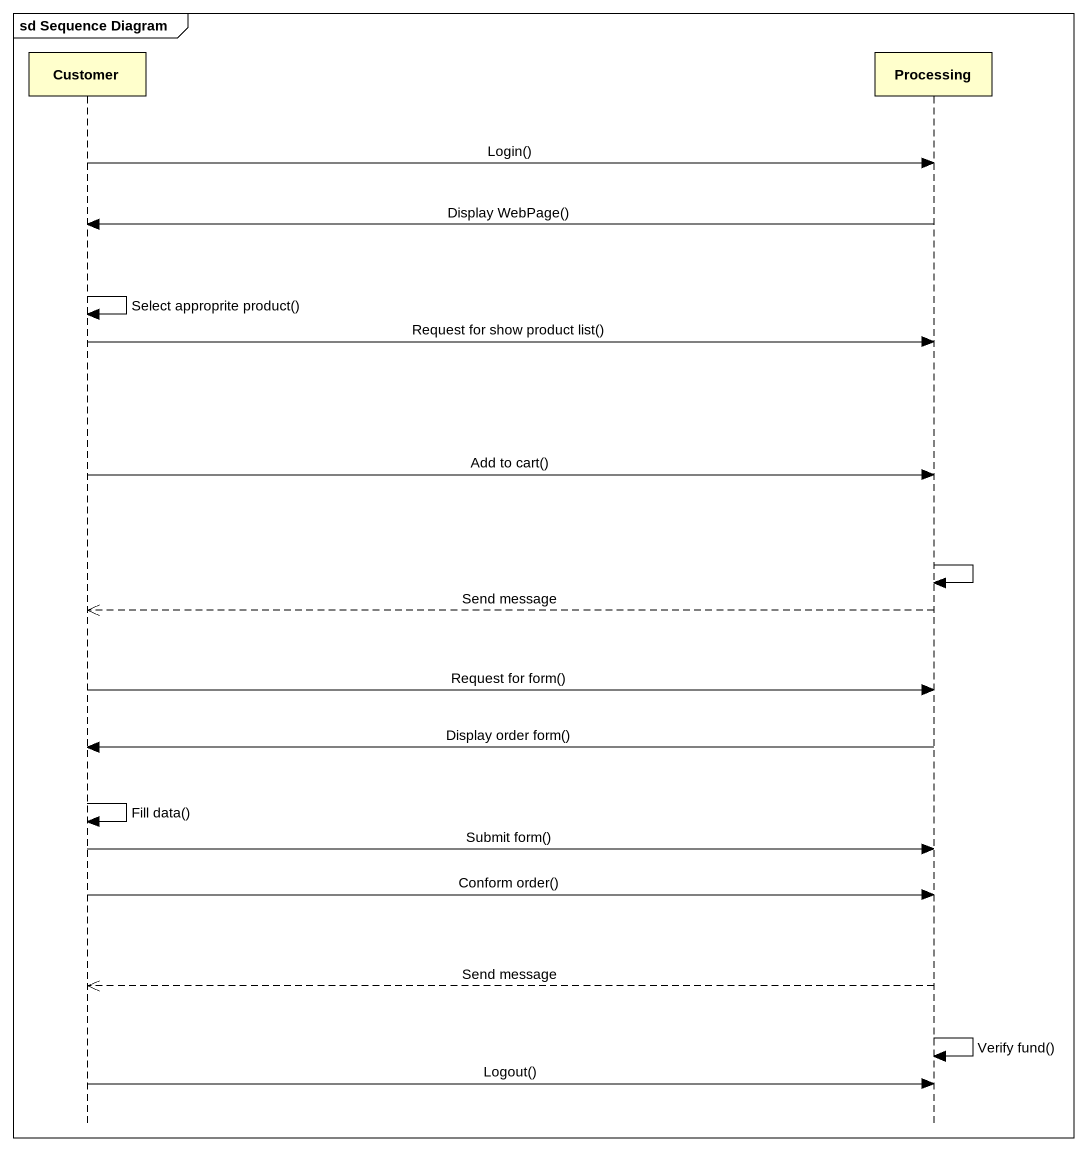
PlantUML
@startuml
mainframe sd Sequence Diagram
hide footbox
participant Customer
participant Processing

Customer -> Processing : Login()
Processing -> Customer : Display WebPage()
Customer -> Customer : Select approprite product()
Customer -> Processing : Request for show product list()
Customer -> Processing : Add to cart()
Processing -> Processing
Processing -->> Customer : Send message
Customer -> Processing : Request for form()
Processing -> Customer : Display order form()
Customer -> Customer : Fill data()
Customer -> Processing : Submit form()
Customer -> Processing : Conform order()
Processing -->> Customer : Send message
Processing -> Processing : Verify fund()
Customer -> Processing : Logout()
@enduml
